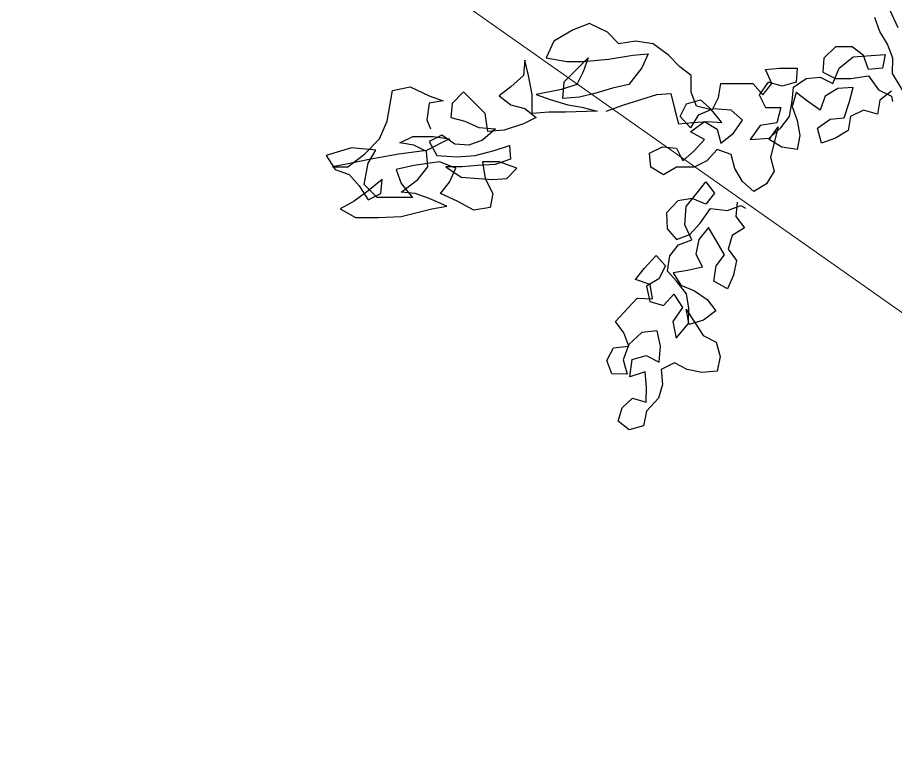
# Model space of a CAD drawing. Header units: inches. Extents: x 350994 to 353538, y 1581369 to 1583842.
# Drawn here: x 351101.621 to 351102.745, y 1583007.926 to 1583008.884 of the extents above; entities that cross this region are included whole.
import ezdxf

# ---------------------------------------------------------------- set-up
doc = ezdxf.new("R2010")
doc.units = ezdxf.units.IN
doc.header["$MEASUREMENT"] = 0
doc.linetypes.add('1', pattern=[0])
doc.layers.add('EP TF', color=5, linetype='Continuous')
doc.layers.add('TREE', color=81, linetype='1')
doc.styles.get("Standard").update_dxf_attribs({"font": 'arial.ttf'})
doc.linetypes.add('SILT_FENCE', pattern='A,0.5,-0.2,["EP",Standard,S=0.1,R=0,X=-0.1,Y=-0.05],-0.2', length=0.9)

# ---------------------------------------------------------------- blocks, each defined once
blk = doc.blocks.new('TREE_4')
at = {"color": 94}
for points in [[(-301.6, 5746.4), (-324.8, 5717.5), (-347.9, 5685.7), (-368.2, 5653.9), (-388.5, 5627.9), (-408.7, 5599), (-423.2, 5567.2), (-431.9, 5535.4), (-434.8, 5500.7), (-440.6, 5466), (-446.5, 5434.2), (-452.3, 5399.5), (-455.2, 5364.8), (-458.1, 5333), (-458.2, 5223.2), (-455.4, 5191.4), (-446.7, 5159.6), (-438.1, 5124.8), (-415, 5061.2), (-400.6, 5029.4), (-383.2, 5000.5), (-340, 4913.7), (-311.1, 4850.1)], [(-288.1, 4688.1), (-322.8, 4746), (-322.7, 4780.7), (-334.3, 4812.5), (-351.6, 4841.4), (-363.1, 4873.2)], [(-974.3, 4660.3), (-933.8, 4674.7), (-858.6, 4697.7), (-826.8, 4700.6), (-818.2, 4663), (-809.5, 4631.2), (-777.7, 4634.1), (-743, 4636.9), (-711.2, 4634), (-734.3, 4662.9), (-769, 4671.6), (-780.5, 4703.5), (-780.5, 4741), (-806.5, 4761.3), (-832.5, 4787.4), (-867.2, 4813.4), (-907.7, 4819.2), (-945.3, 4813.5), (-971.2, 4839.5), (-1011.7, 4859.8), (-1049.3, 4845.4), (-1092.7, 4819.4), (-1110.1, 4781.8), (-1063.8, 4773.1), (-1026.2, 4773.1), (-968.4, 4778.8), (-913.5, 4787.4), (-878.8, 4790.3), (-893.3, 4758.5), (-922.2, 4720.9), (-959.8, 4712.3), (-997.4, 4700.8), (-1035, 4692.1), (-1072.6, 4689.3), (-1069.7, 4726.9), (-1014.7, 4781.7), (-1026.3, 4749.9), (-1040.7, 4721), (-1075.5, 4709.5), (-1133.3, 4698), (-1101.5, 4686.4), (-1061, 4674.8), (-1029.2, 4669), (-994.5, 4660.3), (-1066.8, 4657.5), (-1104.4, 4657.5), (-1142, 4654.6), (-1142, 4698), (-1150.6, 4741.4), (-1159.2, 4776.1), (-1162.2, 4741.4), (-1191.1, 4715.4), (-1217.1, 4695.2), (-1191.1, 4674.9), (-1159.3, 4666.2), (-1133.3, 4646), (-1162.3, 4631.5), (-1205.6, 4617.1), (-1243.2, 4614.2), (-1249, 4654.7), (-1298.1, 4703.9), (-1324.1, 4677.9), (-1327.1, 4646.1), (-1295.3, 4637.4), (-1263.5, 4622.9), (-1225.9, 4620), (-1254.8, 4594), (-1286.6, 4582.5), (-1318.4, 4585.4), (-1347.3, 4605.7), (-1376.3, 4591.2), (-1358.9, 4559.4), (-1312.7, 4556.5), (-1272.2, 4559.3), (-1228.8, 4570.9), (-1194.1, 4582.4), (-1191.3, 4550.6), (-1226, 4539.1), (-1266.4, 4536.2), (-1301.1, 4533.3), (-1338.7, 4533.4), (-1304, 4510.2), (-1263.6, 4507.3), (-1231.8, 4504.4), (-1200, 4507.2), (-1176.8, 4530.3), (-1217.3, 4544.8), (-1254.9, 4544.9), (-1249.1, 4507.3), (-1231.8, 4472.6), (-1237.6, 4440.8), (-1275.2, 4435), (-1312.8, 4455.3), (-1350.3, 4472.7), (-1330.1, 4498.7), (-1315.6, 4530.5), (-1353.2, 4545), (-1411, 4536.3), (-1451.5, 4527.7), (-1440, 4495.9), (-1414, 4464.1), (-1494.9, 4464.1), (-1523.8, 4493.1), (-1515.1, 4542.2), (-1497.7, 4571.1), (-1552.6, 4576.9), (-1610.5, 4559.6), (-1590.3, 4527.8), (-1558.5, 4516.2), (-1535.4, 4490.2), (-1515.2, 4458.4), (-1486.2, 4472.8), (-1483.3, 4504.6), (-1515.1, 4478.6), (-1547, 4455.5), (-1578.8, 4438.2), (-1544.1, 4417.9), (-1492.1, 4417.9), (-1440, 4420.7), (-1370.6, 4438), (-1335.9, 4443.7), (-1376.4, 4461.1), (-1408.2, 4472.7), (-1440, 4475.6), (-1402.4, 4504.5), (-1379.2, 4533.4), (-1382.1, 4568.1), (-1411, 4582.6), (-1442.8, 4588.4), (-1413.8, 4602.8), (-1367.6, 4602.8), (-1330, 4597), (-1382.1, 4571), (-1445.7, 4562.4), (-1509.3, 4550.9), (-1564.2, 4539.4), (-1596, 4533.6), (-1561.4, 4533.6), (-1523.7, 4562.5), (-1489, 4597.1), (-1471.6, 4637.6), (-1460, 4707), (-1419.5, 4715.6), (-1376.2, 4695.3), (-1344.4, 4683.7), (-1376.2, 4678), (-1382, 4640.4), (-1373.3, 4620.1)], [(-325.7, 4705.5), (-351.7, 4685.3), (-357.5, 4653.5), (-389.3, 4662.2), (-418.3, 4647.8), (-424.1, 4616), (-453, 4598.6), (-484.8, 4587.1), (-493.5, 4621.8), (-464.5, 4642), (-432.7, 4644.9), (-421.1, 4682.5), (-412.4, 4714.3), (-447.1, 4711.4), (-476, 4694.1), (-487.6, 4662.3), (-516.5, 4682.6), (-542.5, 4702.8), (-551.2, 4671), (-539.7, 4639.2), (-534, 4604.5), (-539.8, 4572.7), (-574.5, 4578.5), (-603.4, 4595.9), (-583.1, 4624.8), (-600.5, 4555.4), (-591.9, 4523.6), (-609.2, 4494.7), (-638.2, 4477.4), (-664.2, 4500.5), (-681.5, 4529.5), (-690.1, 4561.3), (-721.9, 4572.9), (-745.1, 4546.9), (-774, 4532.4), (-814.5, 4532.5), (-843.4, 4515.2), (-872.3, 4532.5), (-875.2, 4564.3), (-846.2, 4578.8), (-814.4, 4575.8), (-800, 4546.9), (-774, 4570), (-750.8, 4596), (-782.6, 4613.4), (-750.8, 4636.5), (-721.9, 4619.1), (-713.2, 4587.3), (-684.3, 4610.4), (-664, 4639.3), (-690, 4662.5), (-730.5, 4665.4), (-765.2, 4651), (-782.6, 4622.1), (-805.7, 4648.1), (-791.2, 4677), (-759.4, 4685.7), (-733.4, 4662.5), (-718.9, 4691.4), (-713.1, 4723.2), (-640.8, 4723.1), (-617.7, 4697.1), (-597.5, 4723.1), (-611.9, 4754.9), (-580.1, 4757.8), (-539.6, 4757.7), (-542.5, 4725.9), (-574.3, 4717.3), (-606.1, 4726), (-626.4, 4697.1), (-612, 4668.2), (-577.3, 4668.2), (-586, 4633.5), (-623.6, 4627.7), (-646.7, 4595.9), (-603.4, 4598.8), (-577.3, 4621.9), (-557, 4647.9), (-551.2, 4682.6), (-548.3, 4714.4), (-519.4, 4734.6), (-487.6, 4737.5), (-458.7, 4723), (-444.2, 4757.7), (-412.4, 4783.7), (-371.9, 4786.5), (-340.1, 4789.4), (-345.9, 4757.6), (-377.7, 4754.7), (-389.2, 4786.5), (-415.2, 4806.8), (-452.8, 4806.8), (-478.9, 4780.8), (-481.8, 4749), (-452.9, 4734.5), (-418.2, 4734.5), (-377.7, 4740.3), (-354.6, 4708.4), (-325.7, 4693.9), (-322.8, 4682.4)], [(-676.3, 4453.1), (-679.2, 4420.3), (-659.9, 4394.4), (-687.9, 4377), (-697, 4346), (-677.7, 4320.1), (-684.7, 4287.1), (-698, 4256), (-729.2, 4273.3), (-724.3, 4308.2), (-704.8, 4333.5), (-724.4, 4367.5), (-741.7, 4395.6), (-763.3, 4368.2), (-770.3, 4335.2), (-754.9, 4305.1), (-789.4, 4297.7), (-822, 4292.5), (-804.6, 4264.5), (-773.5, 4251.2), (-744.2, 4231.8), (-724.8, 4205.9), (-752.7, 4184.5), (-785.1, 4175.1), (-792.5, 4209.7), (-753.5, 4149.7), (-724.3, 4134.3), (-715, 4101.9), (-722, 4068.9), (-756.7, 4065.7), (-789.7, 4072.7), (-818.9, 4088), (-849, 4072.6), (-845.7, 4038), (-854.9, 4007), (-882.5, 3977.4), (-889.5, 3944.4), (-921.9, 3935.1), (-947.1, 3954.6), (-938, 3985.6), (-914.2, 4006.9), (-883.2, 3997.8), (-882.4, 4032.6), (-885.6, 4067.3), (-920, 4055.8), (-915.2, 4094.9), (-882.8, 4104.2), (-853.7, 4088.9), (-850.9, 4125.8), (-858.2, 4160.3), (-892.9, 4157), (-922.6, 4129.4), (-935.7, 4094.1), (-926.4, 4061.7), (-961.2, 4062.6), (-972.5, 4092.8), (-957.1, 4122), (-922.5, 4125.3), (-933.8, 4155.6), (-953.1, 4181.5), (-903.8, 4234.4), (-869, 4233.6), (-874.2, 4266.1), (-907.4, 4277.2), (-887.8, 4302.4), (-860.2, 4332.1), (-838.9, 4308.3), (-854.2, 4279.1), (-882.3, 4261.7), (-874.9, 4227.2), (-843.9, 4218.1), (-820.3, 4243.5), (-800.8, 4213.5), (-822.2, 4182), (-814.7, 4143.4), (-787.2, 4177.1), (-786.4, 4211.9), (-791.6, 4244.5), (-813.1, 4272.4), (-834.4, 4296.1), (-829.5, 4331.1), (-809.9, 4356.3), (-779.6, 4367.6), (-795.2, 4401.9), (-792.5, 4442.9), (-767, 4474.5), (-747.5, 4499.7), (-728.1, 4473.8), (-747.7, 4448.5), (-778.9, 4461.8), (-811.4, 4456.5), (-837, 4429), (-835.7, 4392.3), (-814.4, 4368.5), (-784.1, 4379.8), (-760.5, 4405.1), (-737.1, 4438.7), (-698.1, 4433.9), (-667.8, 4445.2), (-657.4, 4439.5)]]:
    blk.add_lwpolyline(points, dxfattribs=at)

msp = doc.modelspace()

# ---------------------------------------------------------------- linework, layer by layer
at = {"layer": 'EP TF', "color": 252, "linetype": 'SILT_FENCE', "lineweight": 5, "ltscale": 6, "elevation": 97.6136}
msp.add_lwpolyline([(351334.5485, 1583220.7615), (351313.2661, 1583201.6039), (351299.5682, 1583152.936), (351283.6557, 1583095.4134), (351267.6587, 1583037.5852), (351251.6616, 1582979.7571), (351198.8809, 1582966.7433), (351173.8393, 1582964.5107), (351151.773, 1582973.9413), (351097.7524, 1583012.0323), (351096.5409, 1583017.4695)], dxfattribs=at)

# ---------------------------------------------------------------- block references
at = {"layer": 'TREE', "lineweight": 5, "xscale": 0.0005632341344607994, "yscale": 0.0005632341490127146, "zscale": 0.0005632341444477617}
msp.add_blockref('TREE_4', (351102.9237, 1583006.1392), dxfattribs=at)

doc.saveas('drawing.dxf')
